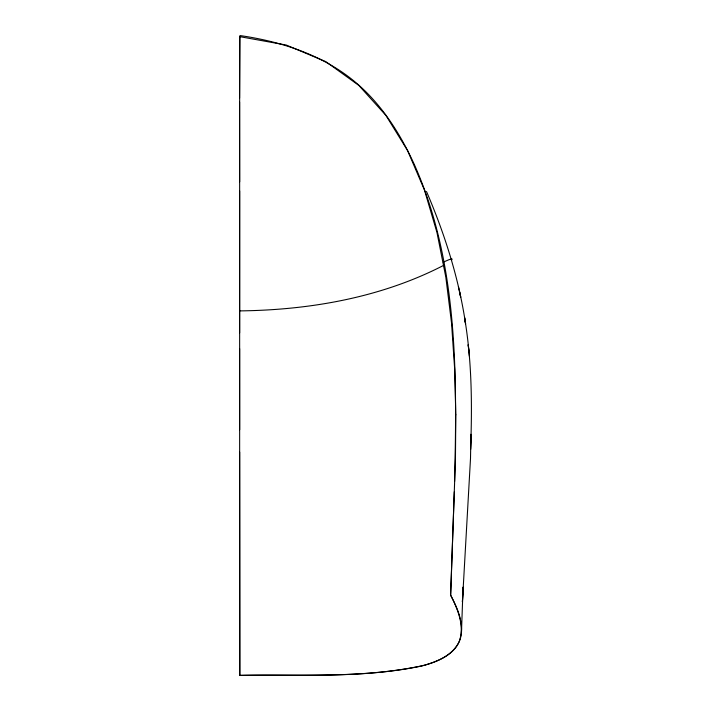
<?xml version="1.0" encoding="UTF-8"?>
<svg xmlns="http://www.w3.org/2000/svg" width="711" height="711" viewBox="0 0 711 711"><rect width="100%" height="100%" fill="white"/><g stroke="black" fill="none" stroke-linecap="round" stroke-linejoin="round"><path stroke-width="1.07" d="M239.589 98.118L239.971 35.55C280.756 41.46 321.879 54.596 354.096 81.116C380.696 102.962 399.671 132.637 413.935 163.637C458.444 262.954 456.977 374.795 454.622 481.48M239.66 452.054L239.936 675.334C300.104 674.348 361.366 678.481 420.699 666.198C437.105 662.261 457.84 654.111 461.092 635.314C463.296 621.165 457.049 607.363 450.605 595.16L454.293 491.763M239.634 332.961L239.66 190.912M461.466 632.39L463.083 587.135L462.408 601.995L470.504 458.488L470.949 434.261L470.584 449.494C472.237 405.474 471.944 361.055 464.55 317.515L465.581 323.896C458.817 278.214 444.686 233.875 426.502 191.517M443.877 265.247C381.194 297.642 309.685 310.085 239.643 310.894M443.264 262.163L449.103 259.648L451.974 258.928L451.992 259.773M458.417 286.515L460.71 297.26L459.439 291.199M468.922 351.465L468.202 344.693L469.393 356.264M239.589 102.02L239.66 181.874M239.634 348.657L239.66 429.773M455.804 414.789L455.449 458.408L450.667 595.169C457.715 609.274 464.914 625.76 459.208 641.58C452.711 655.409 437.549 661.434 423.765 665.407C363.392 678.596 300.984 674.206 239.643 675.45L239.643 36.634L286.257 45.042L325.789 61.626L358.806 85.4L385.877 115.369L407.554 150.528L424.396 189.89L436.963 232.453L445.833 277.219L451.556 323.194L454.685 369.382L455.804 414.789"/></g></svg>
